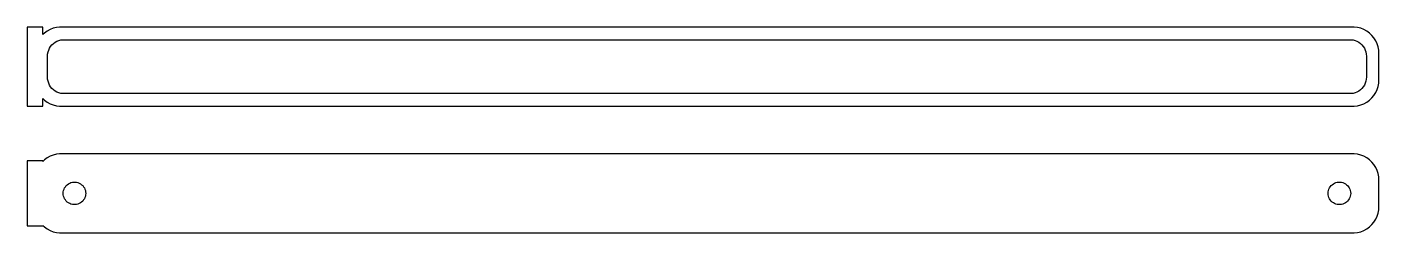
# Model space of a CAD drawing. Header units: metres. Extents: x -129 to 128, y 41 to 79.
import ezdxf

# ---------------------------------------------------------------- set-up
doc = ezdxf.new("R2010")
doc.units = ezdxf.units.M

msp = doc.modelspace()

# ---------------------------------------------------------------- linework, layer by layer
for p, q in [((-126, 79.4792), (-129, 79.4792)), ((-129, 79.4792), (-129, 64.5208)), ((-126, 78.0587), (-126, 79.4792)), ((-125.687, 78.3526), (-126, 78.0587)), ((-125.179, 78.7216), (-125.687, 78.3526)), ((-124.629, 79.0241), (-125.179, 78.7216)), ((-124.045, 79.2553), (-124.629, 79.0241)), ((-123.437, 79.4114), (-124.045, 79.2553)), ((-122.814, 79.4901), (-123.437, 79.4114)), ((-123.325, 76.8167), (-122.962, 76.9606)), ((-122.962, 76.9606), (-122.583, 77.0578)), ((122.814, 79.4901), (-122.814, 79.4901)), ((-122.583, 77.0578), (-122.195, 77.1068)), ((-122.195, 77.1068), (122.195, 77.1068)), ((122.195, 77.1068), (122.583, 77.0578)), ((122.583, 77.0578), (122.962, 76.9606)), ((123.437, 79.4114), (122.814, 79.4901)), ((122.962, 76.9606), (123.325, 76.8167)), ((124.045, 79.2553), (123.437, 79.4114)), ((124.629, 79.0241), (124.045, 79.2553)), ((125.179, 78.7216), (124.629, 79.0241)), ((125.687, 78.3526), (125.179, 78.7216)), ((126.145, 77.9227), (125.687, 78.3526)), ((126.545, 77.4389), (126.145, 77.9227)), ((126.882, 76.9088), (126.545, 77.4389)), ((-125.113, 74), (-125.088, 74.3902)), ((-125.088, 74.3902), (-125.015, 74.7741)), ((-125.015, 74.7741), (-124.894, 75.1459)), ((-124.894, 75.1459), (-124.728, 75.4996)), ((-124.728, 75.4996), (-124.518, 75.8297)), ((-124.518, 75.8297), (-124.269, 76.1309)), ((-124.269, 76.1309), (-123.984, 76.3985)), ((-123.984, 76.3985), (-123.668, 76.6283)), ((-123.668, 76.6283), (-123.325, 76.8167)), ((123.325, 76.8167), (123.668, 76.6283)), ((123.668, 76.6283), (123.984, 76.3985)), ((123.984, 76.3985), (124.269, 76.1309)), ((124.269, 76.1309), (124.518, 75.8297)), ((124.518, 75.8297), (124.728, 75.4996)), ((124.728, 75.4996), (124.894, 75.1459)), ((124.894, 75.1459), (125.015, 74.7741)), ((125.015, 74.7741), (125.088, 74.3902)), ((125.088, 74.3902), (125.113, 74)), ((127.149, 76.3406), (126.882, 76.9088)), ((127.343, 75.7434), (127.149, 76.3406)), ((127.461, 75.1267), (127.343, 75.7434)), ((127.5, 74.5), (127.461, 75.1267)), ((127.5, 69.5), (127.5, 74.5)), ((-125.113, 70), (-125.113, 74)), ((125.113, 74), (125.113, 70)), ((-125.088, 69.6098), (-125.113, 70)), ((-125.015, 69.2259), (-125.088, 69.6098)), ((125.088, 69.6098), (125.015, 69.2259)), ((125.113, 70), (125.088, 69.6098)), ((127.461, 68.8733), (127.5, 69.5)), ((-124.894, 68.8541), (-125.015, 69.2259)), ((-124.728, 68.5004), (-124.894, 68.8541)), ((-124.518, 68.1703), (-124.728, 68.5004)), ((-124.269, 67.8691), (-124.518, 68.1703)), ((-123.984, 67.6015), (-124.269, 67.8691)), ((-123.668, 67.3717), (-123.984, 67.6015)), ((-123.325, 67.1833), (-123.668, 67.3717)), ((-122.962, 67.0394), (-123.325, 67.1833)), ((-122.583, 66.9422), (-122.962, 67.0394)), ((-122.195, 66.8932), (-122.583, 66.9422)), ((122.195, 66.8932), (-122.195, 66.8932)), ((122.583, 66.9422), (122.195, 66.8932)), ((122.962, 67.0394), (122.583, 66.9422)), ((123.325, 67.1833), (122.962, 67.0394)), ((123.668, 67.3717), (123.325, 67.1833)), ((123.984, 67.6015), (123.668, 67.3717)), ((124.269, 67.8691), (123.984, 67.6015)), ((124.518, 68.1703), (124.269, 67.8691)), ((124.728, 68.5004), (124.518, 68.1703)), ((124.894, 68.8541), (124.728, 68.5004)), ((125.015, 69.2259), (124.894, 68.8541)), ((126.545, 66.5611), (126.882, 67.0912)), ((126.882, 67.0912), (127.149, 67.6594)), ((127.149, 67.6594), (127.343, 68.2566)), ((127.343, 68.2566), (127.461, 68.8733)), ((-129, 64.5208), (-126, 64.5208)), ((-126, 64.5208), (-126, 65.9413)), ((-126, 65.9413), (-125.687, 65.6474)), ((-125.687, 65.6474), (-125.179, 65.2784)), ((-125.179, 65.2784), (-124.629, 64.9759)), ((-124.629, 64.9759), (-124.045, 64.7447)), ((-124.045, 64.7447), (-123.437, 64.5886)), ((-123.437, 64.5886), (-122.814, 64.5099)), ((-122.814, 64.5099), (122.814, 64.5099)), ((122.814, 64.5099), (123.437, 64.5886)), ((123.437, 64.5886), (124.045, 64.7447)), ((124.045, 64.7447), (124.629, 64.9759)), ((124.629, 64.9759), (125.179, 65.2784)), ((125.179, 65.2784), (125.687, 65.6474)), ((125.687, 65.6474), (126.145, 66.0773)), ((126.145, 66.0773), (126.545, 66.5611)), ((-126, 54.1526), (-129, 54.1526)), ((-129, 54.1526), (-129, 41.8474)), ((-125.687, 54.3526), (-126, 54.0587)), ((-126, 54.0587), (-126, 54.1526)), ((-125.179, 54.7216), (-125.687, 54.3526)), ((-124.629, 55.0241), (-125.179, 54.7216)), ((-124.045, 55.2553), (-124.629, 55.0241)), ((-123.437, 55.4114), (-124.045, 55.2553)), ((-122.814, 55.4901), (-123.437, 55.4114)), ((122.814, 55.4901), (-122.814, 55.4901)), ((123.437, 55.4114), (122.814, 55.4901)), ((124.045, 55.2553), (123.437, 55.4114)), ((124.629, 55.0241), (124.045, 55.2553)), ((125.179, 54.7216), (124.629, 55.0241)), ((125.687, 54.3526), (125.179, 54.7216)), ((126.145, 53.9227), (125.687, 54.3526)), ((126.545, 53.4389), (126.145, 53.9227)), ((126.882, 52.9088), (126.545, 53.4389)), ((127.149, 52.3406), (126.882, 52.9088)), ((127.343, 51.7434), (127.149, 52.3406)), ((127.461, 51.1267), (127.343, 51.7434)), ((-122.068, 48.531), (-121.985, 48.786)), ((-121.985, 48.786), (-121.871, 49.0287)), ((-121.871, 49.0287), (-121.727, 49.2551)), ((-121.727, 49.2551), (-121.557, 49.4617)), ((-121.557, 49.4617), (-121.361, 49.6453)), ((-121.361, 49.6453), (-121.144, 49.8029)), ((-121.144, 49.8029), (-120.909, 49.9321)), ((-120.909, 49.9321), (-120.66, 50.0308)), ((-120.66, 50.0308), (-120.4, 50.0975)), ((-120.4, 50.0975), (-120.134, 50.1311)), ((-120.134, 50.1311), (-119.866, 50.1311)), ((-119.866, 50.1311), (-119.6, 50.0975)), ((-119.6, 50.0975), (-119.34, 50.0308)), ((-119.34, 50.0308), (-119.091, 49.9321)), ((-119.091, 49.9321), (-118.856, 49.8029)), ((-118.856, 49.8029), (-118.639, 49.6453)), ((-118.639, 49.6453), (-118.443, 49.4617)), ((-118.443, 49.4617), (-118.273, 49.2551)), ((-118.273, 49.2551), (-118.129, 49.0287)), ((-118.129, 49.0287), (-118.015, 48.786)), ((-118.015, 48.786), (-117.932, 48.531)), ((117.932, 48.531), (118.015, 48.786)), ((118.015, 48.786), (118.129, 49.0287)), ((118.129, 49.0287), (118.273, 49.2551)), ((118.273, 49.2551), (118.443, 49.4617)), ((118.443, 49.4617), (118.639, 49.6453)), ((118.639, 49.6453), (118.856, 49.8029)), ((118.856, 49.8029), (119.091, 49.9321)), ((119.091, 49.9321), (119.34, 50.0308)), ((119.34, 50.0308), (119.6, 50.0975)), ((119.6, 50.0975), (119.866, 50.1311)), ((119.866, 50.1311), (120.134, 50.1311)), ((120.134, 50.1311), (120.4, 50.0975)), ((120.4, 50.0975), (120.66, 50.0308)), ((120.66, 50.0308), (120.909, 49.9321)), ((120.909, 49.9321), (121.144, 49.8029)), ((121.144, 49.8029), (121.361, 49.6453)), ((121.361, 49.6453), (121.557, 49.4617)), ((121.557, 49.4617), (121.727, 49.2551)), ((121.727, 49.2551), (121.871, 49.0287)), ((121.871, 49.0287), (121.985, 48.786)), ((121.985, 48.786), (122.068, 48.531)), ((127.5, 50.5), (127.461, 51.1267)), ((127.5, 45.5), (127.5, 50.5)), ((-122.135, 48), (-122.118, 48.2676)), ((-122.118, 47.7324), (-122.135, 48)), ((-122.118, 48.2676), (-122.068, 48.531)), ((-122.068, 47.469), (-122.118, 47.7324)), ((-121.985, 47.214), (-122.068, 47.469)), ((-121.871, 46.9713), (-121.985, 47.214)), ((-121.727, 46.7449), (-121.871, 46.9713)), ((-121.557, 46.5383), (-121.727, 46.7449)), ((-121.361, 46.3547), (-121.557, 46.5383)), ((-121.144, 46.1971), (-121.361, 46.3547)), ((-120.909, 46.0679), (-121.144, 46.1971)), ((-118.856, 46.1971), (-119.091, 46.0679)), ((-118.639, 46.3547), (-118.856, 46.1971)), ((-118.443, 46.5383), (-118.639, 46.3547)), ((-118.273, 46.7449), (-118.443, 46.5383)), ((-118.129, 46.9713), (-118.273, 46.7449)), ((-118.015, 47.214), (-118.129, 46.9713)), ((-117.932, 47.469), (-118.015, 47.214)), ((-117.932, 48.531), (-117.882, 48.2676)), ((-117.882, 47.7324), (-117.932, 47.469)), ((-117.882, 48.2676), (-117.865, 48)), ((-117.865, 48), (-117.882, 47.7324)), ((117.865, 48), (117.882, 48.2676)), ((117.882, 47.7324), (117.865, 48)), ((117.882, 48.2676), (117.932, 48.531)), ((117.932, 47.469), (117.882, 47.7324)), ((118.015, 47.214), (117.932, 47.469)), ((118.129, 46.9713), (118.015, 47.214)), ((118.273, 46.7449), (118.129, 46.9713)), ((118.443, 46.5383), (118.273, 46.7449)), ((118.639, 46.3547), (118.443, 46.5383)), ((118.856, 46.1971), (118.639, 46.3547)), ((119.091, 46.0679), (118.856, 46.1971)), ((121.144, 46.1971), (120.909, 46.0679)), ((121.361, 46.3547), (121.144, 46.1971)), ((121.557, 46.5383), (121.361, 46.3547)), ((121.727, 46.7449), (121.557, 46.5383)), ((121.871, 46.9713), (121.727, 46.7449)), ((121.985, 47.214), (121.871, 46.9713)), ((122.068, 47.469), (121.985, 47.214)), ((122.068, 48.531), (122.118, 48.2676)), ((122.118, 47.7324), (122.068, 47.469)), ((122.118, 48.2676), (122.135, 48)), ((122.135, 48), (122.118, 47.7324)), ((-120.66, 45.9692), (-120.909, 46.0679)), ((-120.4, 45.9025), (-120.66, 45.9692)), ((-120.134, 45.8689), (-120.4, 45.9025)), ((-119.866, 45.8689), (-120.134, 45.8689)), ((-119.6, 45.9025), (-119.866, 45.8689)), ((-119.34, 45.9692), (-119.6, 45.9025)), ((-119.091, 46.0679), (-119.34, 45.9692)), ((119.34, 45.9692), (119.091, 46.0679)), ((119.6, 45.9025), (119.34, 45.9692)), ((119.866, 45.8689), (119.6, 45.9025)), ((120.134, 45.8689), (119.866, 45.8689)), ((120.4, 45.9025), (120.134, 45.8689)), ((120.66, 45.9692), (120.4, 45.9025)), ((120.909, 46.0679), (120.66, 45.9692)), ((126.882, 43.0912), (127.149, 43.6594)), ((127.149, 43.6594), (127.343, 44.2566)), ((127.343, 44.2566), (127.461, 44.8733)), ((127.461, 44.8733), (127.5, 45.5)), ((-129, 41.8474), (-126, 41.8474)), ((-126, 41.8474), (-126, 41.9413)), ((-126, 41.9413), (-125.687, 41.6474)), ((-125.687, 41.6474), (-125.179, 41.2784)), ((-125.179, 41.2784), (-124.629, 40.9759)), ((124.629, 40.9759), (125.179, 41.2784)), ((125.179, 41.2784), (125.687, 41.6474)), ((125.687, 41.6474), (126.145, 42.0773)), ((126.145, 42.0773), (126.545, 42.5611)), ((126.545, 42.5611), (126.882, 43.0912)), ((-124.629, 40.9759), (-124.045, 40.7447)), ((-124.045, 40.7447), (-123.437, 40.5886)), ((-123.437, 40.5886), (-122.814, 40.5099)), ((-122.814, 40.5099), (122.814, 40.5099)), ((122.814, 40.5099), (123.437, 40.5886)), ((123.437, 40.5886), (124.045, 40.7447)), ((124.045, 40.7447), (124.629, 40.9759))]:
    msp.add_line(p, q)

doc.saveas('drawing.dxf')
